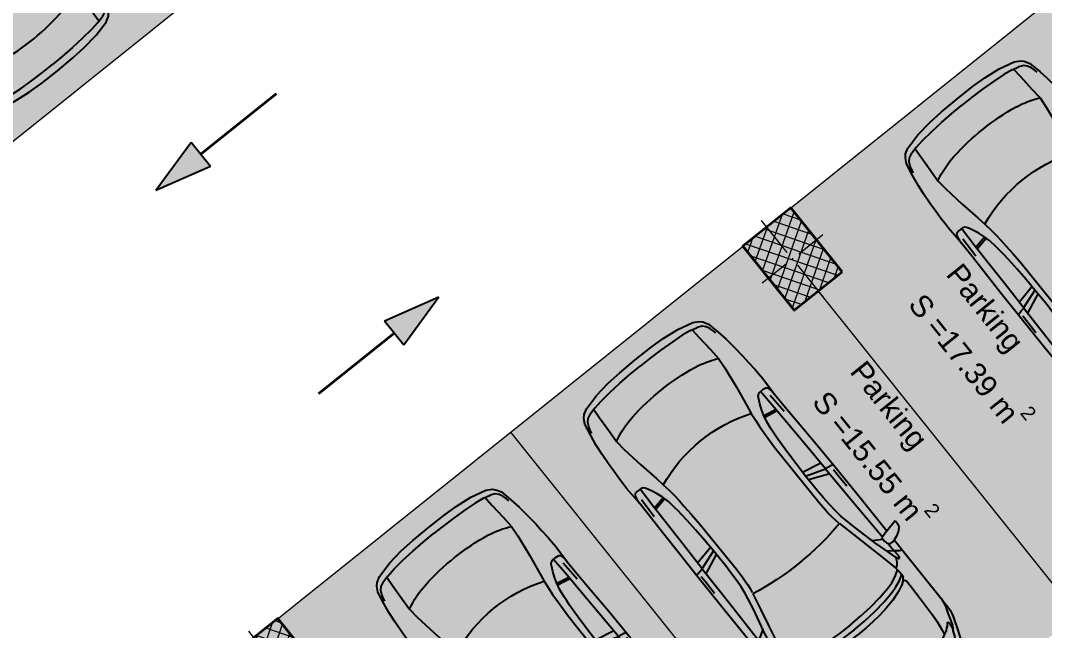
# Model space of a CAD drawing. Header units: metres. Extents: x 7511783 to 7512372, y 4692307 to 4692611.
# Drawn here: x 7511941.31 to 7511951.3, y 4692337.6 to 4692343.56 of the extents above; entities that cross this region are included whole.
import ezdxf

# ---------------------------------------------------------------- set-up
doc = ezdxf.new("R2010")
doc.units = ezdxf.units.M
for name, color, linetype, lineweight in [('A - Fill Zone_Pen_No__1', 7, 'Continuous', 0), ('A - Shtyllat', 7, 'Continuous', 0), ('A - Shtyllat_Pen_No__1', 7, 'Continuous', 0), ('A - Shtyllat_Pen_No__7', 7, 'Continuous', 0), ('A -Polyline', 7, 'Continuous', 0), ('A -Polyline_Pen_No__1', 7, 'Continuous', 0), ('bodrum 1 garazhat projekt', 7, 'Continuous', 0), ('garazhat-netw-amiri - b1', 20, 'Continuous', 0), ('Interior - Furniture _Pen_No__42', 8, 'Continuous', 0)]:
    doc.layers.add(name, color=color, linetype=linetype, lineweight=lineweight)
for name, color, linetype, lineweight, true_color in [('A - Fill Zone_Pen_No__102', 7, 'Continuous', 0, 0xcccccc), ('A -Polyline_Pen_No__48', 7, 'Continuous', 0, 0xa80f02), ('A -Polyline_Pen_No__8', 7, 'Continuous', 0, 0xa80f02)]:
    doc.layers.add(name, color=color, linetype=linetype, lineweight=lineweight, true_color=true_color)
doc.styles.add('GENERATED_STYLE_1', font='arial.ttf')
pattern_1 = [(44.99999999999999, (0, 0), (-68.94290863686237, 68.94290863686243), []), (135.0000000000002, (0, 0), (68.94290863686219, 68.94290863686261), [])]

# ---------------------------------------------------------------- blocks, each defined once
blk = doc.blocks.new('Column_152', base_point=(48879.54476773139, -66802.33293475767))
at = {"layer": 'A - Shtyllat', "linetype": 'Continuous', "lineweight": 0, "true_color": 0x000000}
h = blk.add_hatch(dxfattribs=at)
h.set_pattern_fill('CONCRETE_BLOCK', color=18, style=0, pattern_type=2)
h.set_pattern_definition(pattern_1)
h.paths.add_polyline_path([(49259.84836340078, -67126.93911941985), (49084.68169821967, -66346.35175120966), (48499.24117206201, -66477.72675009549), (48674.40783724312, -67258.31411830569)])
at = {"layer": 'A - Shtyllat_Pen_No__1', "color": 7, "linetype": 'Continuous', "lineweight": 13}
for p, q in [((48862.02810121328, -66724.27419793665), (48774.44476862273, -66333.98051383154)), ((48957.60350455242, -66784.81626823956), (49250.32376763124, -66719.12876879665)), ((48801.48603091038, -66819.84960127578), (48508.76576783154, -66885.53710071869)), ((48897.06143424951, -66880.39167157869), (48984.64476684007, -67270.68535568379))]:
    blk.add_line(p, q, dxfattribs=at)
blk.add_point((48879.54476773139, -66802.33293475767), dxfattribs=at)
at = {"layer": 'A - Shtyllat_Pen_No__7', "color": 7, "linetype": 'Continuous', "lineweight": 35, "flags": 128}
blk.add_lwpolyline([(49259.84836340078, -67126.93911941985), (49084.68169821967, -66346.35175120966), (48499.24117206201, -66477.72675009549), (48674.40783724312, -67258.31411830569)], close=True, dxfattribs=at)
blk = doc.blocks.new('Column_154', base_point=(55135.23147582881, -65398.53391916794))
at = {"layer": 'A - Shtyllat', "linetype": 'Continuous', "lineweight": 0, "true_color": 0x000000}
h = blk.add_hatch(dxfattribs=at)
h.set_pattern_fill('CONCRETE_BLOCK', color=18, style=0, pattern_type=2)
h.set_pattern_definition(pattern_1)
h.paths.add_polyline_path([(55515.53507149819, -65723.14010383013), (55340.36840631708, -64942.55273561992), (54754.92788015943, -65073.92773450576), (54930.09454534054, -65854.51510271596)])
at = {"layer": 'A - Shtyllat_Pen_No__1', "color": 7, "linetype": 'Continuous', "lineweight": 13}
for p, q in [((55117.7148093107, -65320.47518234693), (55030.13147672014, -64930.18149824182)), ((55213.29021264983, -65381.01725264984), (55506.01047572866, -65315.32975320693)), ((55057.17273900779, -65416.05058568605), (54764.45247592896, -65481.73808512896)), ((55152.74814234692, -65476.59265598896), (55240.33147493748, -65866.88634009408))]:
    blk.add_line(p, q, dxfattribs=at)
blk.add_point((55135.23147582881, -65398.53391916794), dxfattribs=at)
at = {"layer": 'A - Shtyllat_Pen_No__7', "color": 7, "linetype": 'Continuous', "lineweight": 35, "flags": 128}
blk.add_lwpolyline([(55515.53507149819, -65723.14010383013), (55340.36840631708, -64942.55273561992), (54754.92788015943, -65073.92773450576), (54930.09454534054, -65854.51510271596)], close=True, dxfattribs=at)
blk = doc.blocks.new('Car 05 22')
at = {"layer": 'Interior - Furniture _Pen_No__42', "color": 8, "linetype": 'Continuous', "lineweight": 25}
for p, q in [((1961.117547741, 983.2211582230001), (1928.938242309, 983.2211582230001)), ((1928.938242309, 983.2211582230001), (1957.843908175, 858.0544967500001)), ((1996.903176747, 974.9060932166), (1961.117547741, 983.2211582230001)), ((2026.89661068, 945.007687052), (1996.903176747, 974.9060932166)), ((2054.5732194, 897.577022836), (2026.89661068, 945.007687052)), ((-585.227090103, 801.027979058), (-706.3378894982, 775.7872218095)), ((-483.1389679684001, 817.2581826864), (-585.227090103, 801.027979058)), ((-372.3345973750002, 830.2299334650002), (-483.1389679684001, 817.2581826864)), ((-251.752794228, 841.0437339470001), (-372.3345973750002, 830.2299334650002)), ((-168.2198443133, 844.6061713611999), (-251.752794228, 841.0437339470001)), ((-78.35772569479998, 850.6357850930001), (-168.2198443133, 844.6061713611999)), ((-24.036324899, 852.2918850640001), (-78.35772569479998, 850.6357850930001)), ((40.3182760438, 852.333685063), (-24.036324899, 852.2918850640001)), ((230.8030912739, 845.5192631063), (40.3182760438, 852.333685063)), ((124.560977278, 791.396786131), (129.0398444, 820.468777931)), ((129.0398444, 820.468777931), (138.8862428820001, 832.3883788069999)), ((138.8862428820001, 832.3883788069999), (165.168377873, 840.2758852750001)), ((165.168377873, 840.2758852750001), (194.733578306, 844.324685204)), ((194.733578306, 844.324685204), (230.803091274, 845.519263106)), ((210.873013229, 809.231738788), (418.0703055720001, 816.1926024380002)), ((400.0158099590001, 847.5968063790001), (230.8030912739, 845.5192631063)), ((590.7241636140001, 851.6786068920002), (400.0158099590001, 847.5968063790001)), ((856.5325990199999, 856.1697074550001), (590.7241636140001, 851.6786068920002)), ((1129.8609284, 858.5331077519999), (856.5325990199999, 856.1697074550001)), ((1115.14443198, 808.9482015290001), (1108.59023357, 773.98329714)), ((1119.51383092, 833.267204581), (1115.14443198, 808.9482015290001)), ((1120.16623076, 836.3248049650001), (1119.51383092, 833.267204581)), ((1120.69723063, 838.160005195), (1120.16623076, 836.3248049650001)), ((1129.8609284, 858.5331077519999), (1120.69723063, 838.160005195)), ((1536.1071561, 860.3802508980001), (1129.8609284, 858.5331077519999)), ((1162.63563846, 830.4777734580001), (1220.13025657, 829.0713745190002)), ((1220.13025657, 829.0713745190002), (1369.65750367, 831.4890726950001)), ((1957.843908175, 858.0544967500001), (1536.1071561, 860.3802508980001)), ((1957.84390817, 858.0544967500001), (1977.22141076, 777.427813481)), ((2067.91700908, 857.6794056350002), (2054.5732194, 897.577022836)), ((2063.35562216, 792.2740022800001), (2070.42572439, 799.8521965630001)), ((2119.91703998, 857.4374531180001), (2067.91700908, 857.6794056350002)), ((2075.28112592, 835.6608695470001), (2067.91700908, 857.6794056350002)), ((2070.42572439, 799.8521965630001), (2075.2191259, 809.398389361)), ((2075.2191259, 809.398389361), (2075.28112592, 835.6608695470001)), ((2193.165590015, 856.4504063259001), (2119.91703998, 857.4374531180001)), ((2148.02030692, 790.4828861469999), (2166.81146925, 813.8145374840001)), ((2166.81146925, 813.8145374840001), (2182.27381684, 834.0818412380002)), ((2182.27381684, 834.0818412380002), (2193.16559002, 856.4504063260001)), ((2808.01466132, 852.5547640039999), (2193.165590015, 856.4504063259001)), ((2855.7113639, 852.6327640009999), (2808.01466132, 852.5547640039999)), ((2808.01466132, 852.5547640039999), (2876.86636504, 843.3172643940001)), ((2891.44016583, 852.528764005), (2855.7113639, 852.6327640009999)), ((2876.86636504, 843.3172643940001), (2954.16376923, 813.731165643)), ((2922.51356751, 852.0343640259999), (2891.44016583, 852.528764005)), ((2904.11849592, 832.8863289209999), (2905.06820589, 832.837990116)), ((2945.17226874, 849.4061641369999), (2922.51356751, 852.0343640259999)), ((2989.61447115, 839.6482645490003), (2945.17226874, 849.4061641369999)), ((2954.16376923, 813.731165643), (3075.78877375, 774.6896785450001)), ((3013.55027244, 833.064864827), (2989.61447115, 839.6482645490003)), ((3154.26138006, 782.5577669589999), (3013.55027244, 833.064864827)), ((-784.8200333720001, 721.8124613509999), (-815.0478655078001, 667.7598955197003)), ((-757.6903274910002, 747.022066986), (-784.8200333720001, 721.8124613509999)), ((-706.3378894982, 775.7872218095), (-757.6903274910002, 747.022066986)), ((-729.425104913, 716.3992494200002), (-750.5770825730001, 669.7773949330001)), ((-701.0941271610001, 743.2591195180001), (-729.425104913, 716.3992494200002)), ((-664.8727541800001, 760.961322365), (-701.0941271610001, 743.2591195180001)), ((-626.571782751, 772.4860242179999), (-664.8727541800001, 760.961322365)), ((-594.8871138119998, 778.489558035), (-626.571782751, 772.4860242179999)), ((125.693926866, 743.8968737240001), (124.560977278, 791.396786131)), ((327.3887276080001, 761.9208956260001), (125.394377448, 756.455747737)), ((132.4291391170001, 722.8048827370001), (125.693926866, 743.8968737240001)), ((146.670770152, 710.6062742990001), (132.4291391170001, 722.8048827370001)), ((171.252864179, 696.6287725440002), (146.670770152, 710.6062742990001)), ((521.950780327, 764.672895972), (327.3887276080001, 761.9208956260001)), ((355.2943663540001, 762.315609428), (339.1227247570001, 683.1192857359999)), ((373.4006373970001, 762.571715197), (357.2289958010001, 683.375391506)), ((813.6270094460001, 769.327996556), (521.950780327, 764.672895972)), ((1108.59023357, 773.98329714), (813.6270094460001, 769.327996556)), ((1036.25651944, 772.8416796290002), (996.5002997029999, 578.7916468290002)), ((1041.96657906, 578.0240872360001), (1107.56627095, 773.967136299)), ((1173.32542975, 774.8950612010001), (1090.33970038, 577.8925306800002)), ((1108.59023357, 773.98329714), (1537.61805657, 780.0259473990001)), ((1537.61805657, 780.0256115210001), (1974.99295641, 786.0764425990001)), ((2000.39650233, 701.5917706940002), (1730.35620914, 633.8338533080002)), ((1939.15395607, 686.22492547), (1995.917261, 777.427813481)), ((1977.22141076, 777.427813481), (2019.59119012, 777.427813481)), ((2000.39650233, 701.5917706940002), (2213.53100788, 762.9814866290001)), ((2019.59119012, 777.427813481), (2044.48611622, 783.069509224)), ((2044.48611622, 783.069509224), (2063.35562216, 792.2740022800001)), ((2068.68333559, 787.696981005), (2065.39356605, 794.4584027669999)), ((2068.68333559, 787.696981005), (2148.02030692, 790.4828861469999)), ((2106.51930118, 732.1586113790001), (2148.02030692, 790.4828861469999)), ((2148.02030692, 790.4828861469999), (2205.61920777, 792.204186117)), ((2205.61920777, 792.204186117), (2227.21980808, 791.0038861380001)), ((2226.59190807, 769.8777067159999), (2213.53100788, 762.9814866290001)), ((2213.53100788, 762.9814866290001), (2238.34670825, 752.240186817)), ((2234.36910819, 773.9630864369999), (2226.59190807, 769.8828865080001)), ((2227.21980808, 791.0038861380001), (2232.61990816, 790.0299861550001)), ((2232.61990816, 790.0299861550001), (2237.93539134, 787.287122525)), ((2238.46067648, 776.864360243), (2234.36910819, 773.9630864369999)), ((2240.81890828, 784.0391862600001), (2237.93539134, 787.287122525)), ((2238.34670825, 752.240186817), (2258.53170854, 739.7174870370001)), ((2238.46067648, 776.864360243), (2240.85090828, 780.520986322)), ((2240.85090828, 780.520986322), (2240.81890828, 784.0391862600001)), ((2258.53170854, 739.7174870370001), (2269.0398087, 731.086787188)), ((2269.0398087, 731.086787188), (2278.83550884, 721.9650873480001)), ((2278.83550884, 721.9650873480001), (2293.79610906, 697.650987774)), ((2293.79610906, 697.650987774), (2317.1870094, 700.7385877199999)), ((2317.1870094, 700.7385877199999), (2345.74280982, 702.7498876850002)), ((2355.13419975, 639.912801441), (2317.1870094, 700.7385877199999)), ((2345.74280982, 702.7498876850002), (2378.92931031, 702.0184876970001)), ((2410.10490185, 649.1086815510001), (2378.92931031, 702.0184876970001)), ((2378.92931031, 702.0184876970001), (2410.57231077, 694.202887834)), ((2428.73881104, 681.706188053), (2457.25830016, 700.0355353230001)), ((2457.25830016, 700.0355353230001), (2535.4819126, 697.9905877680001)), ((3022.47491973, 758.305686711), (3023.66221975, 762.4851866380001)), ((3024.49924208, 753.7186598590001), (3022.47491973, 758.305686711)), ((3023.66221975, 762.4851866380001), (3034.64521991, 765.0503865930001)), ((3037.91041996, 743.452886971), (3024.49924208, 753.7186598590001)), ((3034.64521991, 765.0503865930001), (3046.93432009, 763.817386614)), ((3050.61522015, 730.6688871950001), (3037.91041996, 743.452886971)), ((3046.93432009, 763.817386614), (3060.9451203, 762.9292866300001)), ((3064.50712035, 714.6457874760001), (3050.61522015, 730.6688871950001)), ((3060.9451203, 762.9292866300001), (3089.85712072, 757.3861867269999)), ((3076.97452053, 697.807687771), (3064.50712035, 714.6457874760001)), ((3100.48402088, 763.1120866269999), (3075.78877375, 774.6896785450001)), ((3089.85712072, 757.3861867269999), (3108.43932099, 751.4304868319999)), ((3114.13862108, 753.311186799), (3100.48402088, 763.1120866269999)), ((3108.43932099, 751.4304868319999), (3122.8656212, 746.435986919)), ((3122.8656212, 746.435986919), (3114.13862108, 753.311186799)), ((3170.0706946, 726.5554905960001), (3122.8656212, 746.435986919)), ((3235.883818752, 747.6101556219), (3154.26138006, 782.5577669589999)), ((3211.69204952, 701.0151137130001), (3170.0706946, 726.5554905960001)), ((3254.25934432, 663.1775183300001), (3211.69204952, 701.0151137130001)), ((3269.07948628, 728.3294692490001), (3235.883818752, 747.6101556219)), ((3298.56678787, 705.6390702070001), (3269.07948628, 728.3294692490001)), ((3337.33388997, 663.380671991), (3298.56678787, 705.6390702070001)), ((-815.0478655078001, 667.7598955197003), (-855.0523550635, 511.0116477078998)), ((-768.27197925, 602.2788720830002), (-782.764796709, 510.0106247469999)), ((-768.27197925, 602.2788720830002), (-750.5770825730001, 669.7773949330001)), ((-764.3441764490001, 617.261773195), (-665.7281459970001, 623.9546285630003)), ((-665.7281459970001, 623.9546285630003), (-500.877431885, 634.180288886)), ((-500.877431885, 634.180288886), (-383.0238853850001, 641.9613403830001)), ((-383.0238853850001, 641.9613403830001), (-274.2208861730001, 631.3184000780001)), ((-274.2208861730001, 631.3184000780001), (-56.40485420300001, 600.536895199)), ((-56.40485420300001, 600.536895199), (145.941775497, 566.5900898169999)), ((212.566754139, 676.5412700230003), (171.252864179, 696.6287725440002)), ((266.3151410770001, 654.566867265), (212.566754139, 676.5412700230003)), ((319.490328155, 636.426864989), (266.3151410770001, 654.566867265)), ((392.7088835140001, 617.8124267930001), (319.490328155, 636.426864989)), ((339.1227247570001, 683.1192857359999), (329.5580559370001, 633.867334886)), ((357.2289958010001, 683.375391506), (346.76505809, 629.492778784)), ((474.8166917820001, 607.105387857), (392.7088835140001, 617.8124267930001)), ((521.3449804749999, 601.6186871690002), (474.8166917820001, 607.105387857)), ((569.993568652, 596.838186569), (521.3449804749999, 601.6186871690002)), ((1562.00595611, 600.5964783840001), (1483.8761315, 590.1361862749999)), ((1730.35620914, 633.8338533080002), (1562.00595611, 600.5964783840001)), ((1779.61280153, 581.7538898049999), (1952.84760406, 621.338789111)), ((1952.84760406, 621.338789111), (2122.04550654, 659.9572884350001)), ((2122.04550654, 659.9572884350001), (2293.79610906, 697.650987774)), ((2293.79610906, 697.6386630720001), (2293.79610906, 697.650987774)), ((2379.77420337, 575.387091212), (2355.13301598, 639.9159014410001)), ((2436.02871163, 583.2244924540001), (2410.10490185, 649.1086815510001)), ((2410.57231077, 694.202887834), (2410.58631694, 694.1782473540002)), ((2428.73881104, 681.706188053), (2410.57231077, 694.202887834)), ((2428.77597173, 681.7007453250001), (2428.73881104, 681.706188053)), ((2428.77597173, 681.7007453250001), (2456.66545813, 639.8418234830003)), ((2456.66545813, 639.8418234830003), (2487.23639187, 574.2621729599999)), ((2535.4226126, 697.9916562040003), (2673.21491462, 695.5089878119999)), ((2535.46586986, 697.9894090810001), (2535.4819126, 697.988971943)), ((2673.21491462, 695.5089878119999), (2787.200816290001, 691.4809878819999)), ((2787.200816290001, 691.4809878819999), (2868.41581748, 687.223087957)), ((2868.39588233, 687.2248867100001), (2959.72331881, 678.984388101)), ((2959.72331881, 678.984388101), (2868.41581748, 687.1969879569999)), ((2959.72331881, 678.984388101), (3047.2313201, 666.2002883250001)), ((3047.20992906, 666.2041971140002), (3100.00912087, 656.556188494)), ((3100.00912087, 656.556188494), (3076.97452053, 697.807687771)), ((3152.92075342, 553.873393456), (3100.00912087, 656.556188494)), ((3301.86726379, 602.8090087200001), (3254.25934432, 663.1775183300001)), ((3301.86726379, 602.8090087200001), (3346.01551313, 501.42179807)), ((3374.49419199, 603.583974516), (3337.33388997, 663.380671991)), ((3418.40079436, 512.743978351), (3374.49419199, 603.583974516)), ((-855.0523550635, 511.0116477078998), (-874.6778528530002, 344.9579771100001)), ((-782.7621654889999, 510.0273763590001), (-794.5333543099999, 390.6265818930001)), ((145.941775497, 566.5900898169999), (233.261172115, 552.312592089)), ((233.261172115, 552.312592089), (315.3092800730001, 541.359190513)), ((315.2936019620001, 541.3606176840001), (384.2945810830001, 535.0794906230002)), ((384.2815104790001, 535.0803623180001), (454.174320738, 530.4191213629999)), ((454.170282107, 530.4193907049998), (526.242583163, 526.2868907769998)), ((526.2331313149999, 526.287307384), (627.7018846490002, 521.814890855)), ((652.59274858, 590.9845858339999), (569.993568652, 596.838186569)), ((627.6985462070002, 521.8149872519999), (756.75876515, 518.0884218199999)), ((772.8388193580001, 584.9903850819999), (652.59274858, 590.9845858339999)), ((756.75876515, 518.0884218199999), (1322.62824821, 518.052230308)), ((907.266686691, 580.298084493), (772.8388193580001, 584.9903850819999)), ((1041.96657906, 578.0240872360001), (907.266686691, 580.298084493)), ((1227.79815085, 577.518695794), (1041.96657906, 578.0240872360001)), ((1316.09897866, 580.475793563), (1227.79815085, 577.518695794)), ((1403.02450604, 584.4121905939999), (1316.09897866, 580.475793563)), ((1322.62824821, 518.052230308), (1420.49779626, 521.6528908580001)), ((1483.8761315, 590.1361862749999), (1403.02450604, 584.4121905939999)), ((1420.49066257, 521.652523245), (1466.64156934, 524.030772681)), ((1466.62639694, 524.029990817), (1510.87647584, 527.594696836)), ((1510.85529759, 527.5929907539999), (1554.25309822, 533.0576906580002)), ((1554.25309822, 533.0576906580002), (1596.82961355, 540.969674969)), ((1597.28918852, 541.1774857889999), (1596.65116701, 540.8889849259999)), ((1610.72419049, 544.0665862469999), (1779.61280153, 581.7538898049999)), ((2397.33410595, 514.2584815219999), (2379.77250853, 575.3929912130001)), ((2419.31580918, 395.73626267), (2397.33316008, 514.2635815229999)), ((2453.63941421, 521.616582688), (2436.02871163, 583.2244924540001)), ((2477.61661773, 401.0764635800001), (2453.63941421, 521.616582688)), ((2487.23639187, 574.2621729599999), (2491.79934275, 562.0052962960002)), ((2491.79994982, 562.0052962960002), (2517.90263133, 477.034766618)), ((3189.62073735, 475.569766106), (3152.92075342, 553.873393456)), ((3346.01551313, 501.42179807), (3374.29746586, 419.557472908)), ((3457.47689648, 393.098483403), (3418.40079436, 512.743978351)), ((2493.88922012, 269.050242651), (2477.61661773, 401.0764635800001)), ((2517.90263133, 477.034766618), (2537.54372273, 384.081034151)), ((3199.39883308, 466.7584630290001), (3189.62073735, 475.569766106)), ((3220.69886845, 454.3885401880001), (3199.39883308, 466.7584630290001)), ((3256.10680826, 439.241753418), (3220.67662376, 454.401458713)), ((3288.39019413, 425.101248479), (3256.10680826, 439.241753418)), ((3319.36158057, 408.4128426500001), (3288.39019413, 425.101248479)), ((3353.46269085, 384.251283776), (3319.36158057, 408.4128426500001)), ((3391.09039087, 344.247647689), (3374.29746586, 419.557472908)), ((-874.6778528530002, 344.9579771100001), (-882.9440546450002, 194.680643518)), ((-794.5333543099999, 390.6265818930001), (-802.432846809, 258.715288008)), ((2433.73206705, 266.091642182), (2419.31580918, 395.73626267)), ((2537.54372273, 384.081034151), (2551.45611664, 285.6281997640001)), ((3321.23357975, 370.497229407), (3320.99727986, 362.132926485)), ((3320.99727986, 362.132926485), (3338.31527228, 276.8564967000001)), ((3324.65427826, 377.297531782), (3321.23357975, 370.497229407)), ((3328.30797666, 379.591332583), (3324.65427826, 377.297531782)), ((3338.46837221, 379.452332535), (3328.30797666, 379.591332583)), ((3363.6407612, 357.8117249760001), (3338.46837221, 379.452332535)), ((3377.18239213, 359.973484801), (3353.46269085, 384.251283776)), ((3396.66521323, 315.8049103040001), (3363.6407612, 357.8117249760001)), ((3391.09039087, 344.247647689), (3377.18239213, 359.973484801)), ((3408.0703938, 289.3779877820002), (3396.66521323, 315.8049103040001)), ((3468.34279707, 330.9338860280001), (3457.47689648, 393.098483403)), ((3474.4914974, 263.721088865), (3468.34279707, 330.9338860280001)), ((-802.432846809, 258.715288008), (-806.813142649, 124.936494209)), ((2441.61713002, 131.955220918), (2433.73181129, 266.093942182)), ((2503.10292147, 133.173421111), (2493.88922012, 269.050242651)), ((2551.45611664, 285.6281997640001), (2559.71041303, 193.693567653)), ((3338.31527228, 276.8564967000001), (3351.88296634, 172.661960307)), ((3408.0703938, 289.3779877820002), (3413.77629411, 267.259988716)), ((3413.77548775, 267.2641933500001), (3418.45445829, 242.866384828)), ((3418.45219437, 242.878189745), (3424.04489467, 200.723791525)), ((3424.04489467, 200.723791525), (3427.72848251, 152.023715234)), ((3478.33319761, 199.9171915590001), (3474.4914974, 263.721088865)), ((3479.35651311, 164.9481933352), (3478.33319761, 199.9171915590001)), ((-882.9440546450002, 194.680643518), (-885.376707689, 0)), ((-806.813142649, 124.936494209), (-808.0470753050001, 0)), ((2444.0197128, -0.02730000432770001), (2441.61701245, 131.957220918)), ((2506.01959488, -3.859767548100002e-13), (2503.10292147, 133.173421111)), ((2559.71041303, 193.693567653), (2564.38081099, 101.185635342)), ((2564.38081099, 101.185635342), (2566.01761027, -0.006100002130650002)), ((3351.88296634, 172.661960307), (3358.34376351, 75.87012649980001)), ((3432.36383112, 39.98011396419999), (3427.72848251, 152.023715234)), ((3489.51959821, 164.9481933352), (3479.35651311, 164.9481933352)), ((3489.51959821, -164.9481933352), (3489.51959821, 164.9481933352)), ((-885.376707689, 0), (-882.9440546450002, -194.680643518)), ((-806.813142649, -124.936494209), (-808.0470753050001, 1.476718538480001e-13)), ((2444.0197128, 0.02730000432710001), (2441.61701245, -131.957220918)), ((2564.38081099, -101.185635342), (2566.01761027, 0.006100002129970001)), ((3353.95786543, 27.8932505984), (3358.34376351, 75.87012649980001)), ((3353.95786543, 27.8932505984), (3353.95786543, -0.7649002671629999)), ((3353.95786543, -27.8932505984), (3353.95786543, 0.7649002671619999)), ((3370.89075802, 11.7411041009), (3370.32315827, -0.7649002671629999)), ((3370.89075802, -11.7411041009), (3370.32315827, 0.7649002671619999)), ((3372.49235732, 23.6550082622), (3370.89075802, 11.7411041009)), ((3376.26728506, 38.993950924), (3372.49235732, 23.6550082622)), ((3381.98685317, 46.5714162664), (3376.26728506, 38.993950924)), ((3386.21005132, 48.3522168884), (3381.98685317, 46.5714162664)), ((3386.21005132, 48.3522168884), (3394.28954778, 48.3522168884)), ((3398.51284593, 46.5714162664), (3394.28954778, 48.3522168884)), ((3404.23226311, 38.99375151340001), (3398.51284593, 46.5714162664)), ((3404.23226311, 38.99375151340001), (3408.00714178, 23.6550082622)), ((3408.00714178, 23.6550082622), (3409.76654101, 8.055102813469999)), ((3409.76654101, 8.055102813469999), (3409.76654101, -4.961309141290002e-13)), ((3431.76949509, 57.3729975776), (3431.76949509, 56.7710829698)), ((3432.04453126, -0.0109000038072), (3432.36383112, 39.98011396419999)), ((3432.04453126, 0.0109000038063), (3432.36383112, -39.98011396419999)), ((2506.01959488, -2.780368116010001e-13), (2503.10292147, -133.173421111)), ((3351.88296634, -172.661960307), (3358.34376351, -75.87012649980001)), ((3353.95786543, -27.8932505984), (3358.34376351, -75.87012649980001)), ((3372.49235732, -23.6550082622), (3370.89075802, -11.7411041009)), ((3376.26728506, -38.993950924), (3372.49235732, -23.6550082622)), ((3381.98685317, -46.5714162664), (3376.26728506, -38.993950924)), ((3386.21005132, -48.3522168884), (3381.98685317, -46.5714162664)), ((3386.21005132, -48.3522168884), (3394.28954778, -48.3522168884)), ((3398.51284593, -46.5714162664), (3394.28954778, -48.3522168884)), ((3404.23226311, -38.99375151340001), (3398.51284593, -46.5714162664)), ((3404.23226311, -38.99375151340001), (3408.00714178, -23.6550082622)), ((3408.00714178, -23.6550082622), (3409.76654101, -8.055102813469999)), ((3409.76654101, -8.055102813469999), (3409.76654101, -3.892295027780001e-13)), ((3432.36383112, -39.98011396419999), (3427.72848251, -152.023715234)), ((3431.76949509, -57.3729975776), (3431.76949509, -56.7710829698)), ((-882.9440546450002, -194.680643518), (-874.6778528530002, -344.9579771100001)), ((-802.432846809, -258.715288008), (-806.813142649, -124.936494209)), ((2441.61713002, -131.955220918), (2433.73181129, -266.093942182)), ((2503.10292147, -133.173421111), (2493.88922012, -269.050242651)), ((2551.45611664, -285.6281997640001), (2559.71041303, -193.693567653)), ((2559.71041303, -193.693567653), (2564.38081099, -101.185635342)), ((3338.31527228, -276.8564967000001), (3351.88296634, -172.661960307)), ((3424.04489467, -200.723791525), (3427.72848251, -152.023715234)), ((3478.33319761, -199.9171915590001), (3479.35651311, -164.9481933352)), ((3479.35651311, -164.9481933352), (3489.51959821, -164.9481933352)), ((-794.5333543099999, -390.6265818930001), (-802.432846809, -258.715288008)), ((2433.73206705, -266.091642182), (2419.31580918, -395.73626267)), ((2493.88922012, -269.050242651), (2477.61661773, -401.0764635800001)), ((2537.54372273, -384.081034151), (2551.45611664, -285.6281997640001)), ((3320.99727986, -362.132926485), (3338.31527228, -276.8564967000001)), ((3408.0703938, -289.3779877820002), (3396.66521323, -315.8049103040001)), ((3408.0703938, -289.3779877820002), (3413.77629411, -267.259988716)), ((3413.77548775, -267.2641933500001), (3418.45445829, -242.866384828)), ((3418.45219437, -242.878189745), (3424.04489467, -200.723791525)), ((3468.34279707, -330.9338860280001), (3474.4914974, -263.721088865)), ((3474.4914974, -263.721088865), (3478.33319761, -199.9171915590001)), ((-874.6778528530002, -344.9579771100001), (-855.0523550635, -511.0116477078998)), ((-782.7621654889999, -510.0273763590001), (-794.5333543099999, -390.6265818930001)), ((2419.31580918, -395.73626267), (2397.33316008, -514.2635815229999)), ((2517.90263133, -477.034766618), (2537.54372273, -384.081034151)), ((3353.46269085, -384.251283776), (3319.36158057, -408.4128426500001)), ((3321.23357975, -370.497229407), (3320.99727986, -362.132926485)), ((3324.65427826, -377.297531782), (3321.23357975, -370.497229407)), ((3328.30797666, -379.591332583), (3324.65427826, -377.297531782)), ((3338.46837221, -379.452332535), (3328.30797666, -379.591332583)), ((3363.6407612, -357.8117249760001), (3338.46837221, -379.452332535)), ((3377.18239213, -359.973484801), (3353.46269085, -384.251283776)), ((3396.66521323, -315.8049103040001), (3363.6407612, -357.8117249760001)), ((3391.09039087, -344.247647689), (3374.29746586, -419.557472908)), ((3391.09039087, -344.247647689), (3377.18239213, -359.973484801)), ((3418.40079436, -512.743978351), (3457.47689648, -393.098483403)), ((3457.47689648, -393.098483403), (3468.34279707, -330.9338860280001)), ((2477.61661773, -401.0764635800001), (2453.63941421, -521.616582688)), ((2491.79994982, -562.0052962960002), (2517.90263133, -477.034766618)), ((3189.62073735, -475.569766106), (3152.92075342, -553.873393456)), ((3199.39883308, -466.7584630290001), (3189.62073735, -475.569766106)), ((3220.69886845, -454.3885401880001), (3199.39883308, -466.7584630290001)), ((3256.10680826, -439.241753418), (3220.67662376, -454.401458713)), ((3288.39019413, -425.101248479), (3256.10680826, -439.241753418)), ((3319.36158057, -408.4128426500001), (3288.39019413, -425.101248479)), ((3346.01551313, -501.42179807), (3374.29746586, -419.557472908)), ((-855.0523550635, -511.0116477078998), (-815.0478655078001, -667.7598955197003)), ((-768.27197925, -602.2788720830002), (-782.764796709, -510.0106247469999)), ((-56.40485420300001, -600.536895199), (145.941775497, -566.5900898169999)), ((145.941775497, -566.5900898169999), (233.261172115, -552.312592089)), ((233.261172115, -552.312592089), (315.3092800730001, -541.359190513)), ((315.2936019620001, -541.3606176840001), (384.2945810830001, -535.0794906230002)), ((384.2815104790001, -535.0803623180001), (454.174320738, -530.4191213629999)), ((454.170282107, -530.4193907049998), (526.242583163, -526.2868907769998)), ((569.993568652, -596.838186569), (521.3449804749999, -601.6186871690002)), ((526.2331313149999, -526.287307384), (627.7018846490002, -521.814890855)), ((652.59274858, -590.9845858339999), (569.993568652, -596.838186569)), ((627.6985462070002, -521.8149872519999), (756.75876515, -518.0884218199999)), ((772.8388193580001, -584.9903850819999), (652.59274858, -590.9845858339999)), ((756.75876515, -518.0884218199999), (1322.62824821, -518.052230308)), ((907.266686691, -580.298084493), (772.8388193580001, -584.9903850819999)), ((1041.96657906, -578.0240872360001), (907.266686691, -580.298084493)), ((1036.25651944, -772.8416796290002), (996.5002997029999, -578.7916468290002)), ((1227.79815085, -577.518695794), (1041.96657906, -578.0240872360001)), ((1041.96657906, -578.0240872360001), (1107.56627095, -773.967136299)), ((1173.32542975, -774.8950612010001), (1090.33970038, -577.8925306800002)), ((1316.09897866, -580.475793563), (1227.79815085, -577.518695794)), ((1403.02450604, -584.4121905939999), (1316.09897866, -580.475793563)), ((1322.62824821, -518.052230308), (1420.49779626, -521.6528908580001)), ((1483.8761315, -590.1361862749999), (1403.02450604, -584.4121905939999)), ((1420.49066257, -521.652523245), (1466.64156934, -524.030772681)), ((1466.62639694, -524.029990817), (1510.87647584, -527.594696836)), ((1562.00595611, -600.5964783840001), (1483.8761315, -590.1361862749999)), ((1510.85529759, -527.5929907539999), (1554.25309822, -533.0576906580002)), ((1554.25309822, -533.0576906580002), (1596.82961355, -540.969674969)), ((1597.28918852, -541.1774857889999), (1596.65116701, -540.8889849259999)), ((1610.72419049, -544.0665862469999), (1779.61280153, -581.7538898049999)), ((1779.61280153, -581.7538898049999), (1952.84760406, -621.338789111)), ((2379.77420337, -575.387091212), (2355.13301598, -639.9159014410001)), ((2397.33410595, -514.2584815219999), (2379.77250853, -575.3929912130001)), ((2436.02871163, -583.2244924540001), (2410.10490185, -649.1086815510001)), ((2453.63941421, -521.616582688), (2436.02871163, -583.2244924540001)), ((2456.66545813, -639.8418234830003), (2487.23639187, -574.2621729599999)), ((2487.23639187, -574.2621729599999), (2491.79934275, -562.0052962960002)), ((3152.92075342, -553.873393456), (3100.00912087, -656.556188494)), ((3301.86726379, -602.8090087200001), (3346.01551313, -501.42179807)), ((3374.49419199, -603.583974516), (3418.40079436, -512.743978351)), ((-815.0478655078001, -667.7598955197003), (-784.8200333720001, -721.8124613509999)), ((-768.27197925, -602.2788720830002), (-750.5770825730001, -669.7773949330001)), ((-764.3441764490001, -617.261773195), (-665.7281459970001, -623.9546285630003)), ((-729.425104913, -716.3992494200002), (-750.5770825730001, -669.7773949330001)), ((-665.7281459970001, -623.9546285630003), (-500.877431885, -634.180288886)), ((-500.877431885, -634.180288886), (-383.0238853850001, -641.9613403830001)), ((-383.0238853850001, -641.9613403830001), (-274.2208861730001, -631.3184000780001)), ((-274.2208861730001, -631.3184000780001), (-56.40485420300001, -600.536895199)), ((171.252864179, -696.6287725440002), (146.670770152, -710.6062742990001)), ((212.566754139, -676.5412700230003), (171.252864179, -696.6287725440002)), ((266.3151410770001, -654.566867265), (212.566754139, -676.5412700230003)), ((319.490328155, -636.426864989), (266.3151410770001, -654.566867265)), ((392.7088835140001, -617.8124267930001), (319.490328155, -636.426864989)), ((339.1227247570001, -683.1192857359999), (329.5580559370001, -633.867334886)), ((355.2943663540001, -762.315609428), (339.1227247570001, -683.1192857359999)), ((357.2289958010001, -683.375391506), (346.76505809, -629.492778784)), ((373.4006373970001, -762.571715197), (357.2289958010001, -683.375391506)), ((474.8166917820001, -607.105387857), (392.7088835140001, -617.8124267930001)), ((521.3449804749999, -601.6186871690002), (474.8166917820001, -607.105387857)), ((1730.35620914, -633.8338533080002), (1562.00595611, -600.5964783840001)), ((2000.39650233, -701.5917706940002), (1730.35620914, -633.8338533080002)), ((1939.15395607, -686.22492547), (1995.917261, -777.427813481)), ((1952.84760406, -621.338789111), (2122.04550654, -659.9572884350001)), ((2122.04550654, -659.9572884350001), (2293.79610906, -697.650987774)), ((2278.83550884, -721.9650873480001), (2293.79610906, -697.650987774)), ((2293.79610906, -697.6386630720001), (2293.79610906, -697.650987774)), ((2293.79610906, -697.650987774), (2317.1870094, -700.7385877199999)), ((2355.13419975, -639.912801441), (2317.1870094, -700.7385877199999)), ((2410.10490185, -649.1086815510001), (2378.92931031, -702.0184876970001)), ((2378.92931031, -702.0184876970001), (2410.57231077, -694.202887834)), ((2428.73881104, -681.706188053), (2410.57231077, -694.202887834)), ((2410.57231077, -694.202887834), (2410.58631694, -694.1782473540002)), ((2428.77597173, -681.7007453250001), (2428.73881104, -681.706188053)), ((2428.73881104, -681.706188053), (2457.25830016, -700.0355353230001)), ((2428.77597173, -681.7007453250001), (2456.66545813, -639.8418234830003)), ((2457.25830016, -700.0355353230001), (2535.4819126, -697.9905877680001)), ((2535.4226126, -697.9916562040003), (2673.21491462, -695.5089878119999)), ((2535.46586986, -697.9894090810001), (2535.4819126, -697.988971943)), ((2673.21491462, -695.5089878119999), (2787.200816290001, -691.4809878819999)), ((2787.200816290001, -691.4809878819999), (2868.41581748, -687.223087957)), ((2868.39588233, -687.2248867100001), (2959.72331881, -678.984388101)), ((2959.72331881, -678.984388101), (2868.41581748, -687.1969879569999)), ((2959.72331881, -678.984388101), (3047.2313201, -666.2002883250001)), ((3047.20992906, -666.2041971140002), (3100.00912087, -656.556188494)), ((3076.97452053, -697.807687771), (3064.50712035, -714.6457874760001)), ((3100.00912087, -656.556188494), (3076.97452053, -697.807687771)), ((3254.25934432, -663.1775183300001), (3211.69204952, -701.0151137130001)), ((3301.86726379, -602.8090087200001), (3254.25934432, -663.1775183300001)), ((3298.56678787, -705.6390702070001), (3337.33388997, -663.380671991)), ((3337.33388997, -663.380671991), (3374.49419199, -603.583974516)), ((-784.8200333720001, -721.8124613509999), (-757.6903274910002, -747.022066986)), ((-757.6903274910002, -747.022066986), (-706.3378894982, -775.7872218095)), ((-701.0941271610001, -743.2591195180001), (-729.425104913, -716.3992494200002)), ((-706.3378894982, -775.7872218095), (-585.227090103, -801.027979058)), ((-664.8727541800001, -760.961322365), (-701.0941271610001, -743.2591195180001)), ((-626.571782751, -772.4860242179999), (-664.8727541800001, -760.961322365)), ((-594.8871138119998, -778.489558035), (-626.571782751, -772.4860242179999)), ((125.693926866, -743.8968737240001), (124.560977278, -791.396786131)), ((124.560977278, -791.396786131), (129.0398444, -820.468777931)), ((327.3887276080001, -761.9208956260001), (125.394377448, -756.455747737)), ((132.4291391170001, -722.8048827370001), (125.693926866, -743.8968737240001)), ((146.670770152, -710.6062742990001), (132.4291391170001, -722.8048827370001)), ((521.950780327, -764.672895972), (327.3887276080001, -761.9208956260001)), ((813.6270094460001, -769.327996556), (521.950780327, -764.672895972)), ((1108.59023357, -773.98329714), (813.6270094460001, -769.327996556)), ((1108.59023357, -773.98329714), (1537.61805657, -780.0259473990001)), ((1115.14443198, -808.9482015290001), (1108.59023357, -773.98329714)), ((1537.61805657, -780.0256115210001), (1974.99295641, -786.0764425990001)), ((1957.84390817, -858.0544967500001), (1977.22141076, -777.427813481)), ((1977.22141076, -777.427813481), (2019.59119012, -777.427813481)), ((2000.39650233, -701.5917706940002), (2213.53100788, -762.9814866290001)), ((2019.59119012, -777.427813481), (2044.48611622, -783.069509224)), ((2044.48611622, -783.069509224), (2063.35562216, -792.2740022800001)), ((2063.35562216, -792.2740022800001), (2070.42572439, -799.8521965630001)), ((2068.68333559, -787.696981005), (2065.39356605, -794.4584027669999)), ((2068.68333559, -787.696981005), (2148.02030692, -790.4828861469999)), ((2106.51930118, -732.1586113790001), (2148.02030692, -790.4828861469999)), ((2148.02030692, -790.4828861469999), (2166.81146925, -813.8145374840001)), ((2148.02030692, -790.4828861469999), (2205.61920777, -792.204186117)), ((2205.61920777, -792.204186117), (2227.21980808, -791.0038861380001)), ((2213.53100788, -762.9814866290001), (2238.34670825, -752.240186817)), ((2226.59190807, -769.8777067159999), (2213.53100788, -762.9814866290001)), ((2234.36910819, -773.9630864369999), (2226.59190807, -769.8828865080001)), ((2227.21980808, -791.0038861380001), (2232.61990816, -790.0299861550001)), ((2232.61990816, -790.0299861550001), (2237.93539134, -787.287122525)), ((2238.46067648, -776.864360243), (2234.36910819, -773.9630864369999)), ((2240.81890828, -784.0391862600001), (2237.93539134, -787.287122525)), ((2238.34670825, -752.240186817), (2258.53170854, -739.7174870370001)), ((2238.46067648, -776.864360243), (2240.85090828, -780.520986322)), ((2240.85090828, -780.520986322), (2240.81890828, -784.0391862600001)), ((2258.53170854, -739.7174870370001), (2269.0398087, -731.086787188)), ((2269.0398087, -731.086787188), (2278.83550884, -721.9650873480001)), ((2317.1870094, -700.7385877199999), (2345.74280982, -702.7498876850002)), ((2345.74280982, -702.7498876850002), (2378.92931031, -702.0184876970001)), ((2954.16376923, -813.731165643), (3075.78877375, -774.6896785450001)), ((3013.55027244, -833.064864827), (3154.26138006, -782.5577669589999)), ((3024.49924208, -753.7186598590001), (3022.47491973, -758.305686711)), ((3022.47491973, -758.305686711), (3023.66221975, -762.4851866380001)), ((3023.66221975, -762.4851866380001), (3034.64521991, -765.0503865930001)), ((3037.91041996, -743.452886971), (3024.49924208, -753.7186598590001)), ((3034.64521991, -765.0503865930001), (3046.93432009, -763.817386614)), ((3050.61522015, -730.6688871950001), (3037.91041996, -743.452886971)), ((3046.93432009, -763.817386614), (3060.9451203, -762.9292866300001)), ((3064.50712035, -714.6457874760001), (3050.61522015, -730.6688871950001)), ((3060.9451203, -762.9292866300001), (3089.85712072, -757.3861867269999)), ((3100.48402088, -763.1120866269999), (3075.78877375, -774.6896785450001)), ((3089.85712072, -757.3861867269999), (3108.43932099, -751.4304868319999)), ((3114.13862108, -753.311186799), (3100.48402088, -763.1120866269999)), ((3108.43932099, -751.4304868319999), (3122.8656212, -746.435986919)), ((3122.8656212, -746.435986919), (3114.13862108, -753.311186799)), ((3170.0706946, -726.5554905960001), (3122.8656212, -746.435986919)), ((3154.26138006, -782.5577669589999), (3235.883818752, -747.6101556219)), ((3211.69204952, -701.0151137130001), (3170.0706946, -726.5554905960001)), ((3235.883818752, -747.6101556219), (3269.07948628, -728.3294692490001)), ((3269.07948628, -728.3294692490001), (3298.56678787, -705.6390702070001)), ((-585.227090103, -801.027979058), (-483.149337101, -817.2569687829999)), ((-483.149337101, -817.2569687829999), (-372.3345973750002, -830.2299334650002)), ((-372.3345973750002, -830.2299334650002), (-251.752794228, -841.0437339470001)), ((-251.752794228, -841.0437339470001), (-168.2198443133, -844.6061713611999)), ((-168.2198443133, -844.6061713611999), (-78.35772569479998, -850.6357850930001)), ((-78.35772569479998, -850.6357850930001), (-24.036324899, -852.2918850640001)), ((-24.036324899, -852.2918850640001), (40.3182760438, -852.333685063)), ((40.3182760438, -852.333685063), (230.8030912739, -845.5192631063)), ((129.0398444, -820.468777931), (138.8862428820001, -832.3883788069999)), ((138.8862428820001, -832.3883788069999), (165.168377873, -840.2758852750001)), ((165.168377873, -840.2758852750001), (194.733578306, -844.324685204)), ((194.733578306, -844.324685204), (230.803091274, -845.519263106)), ((210.873013229, -809.231738788), (418.0703055720001, -816.1926024380002)), ((230.8030912739, -845.5192631063), (400.0158099590001, -847.5968063790001)), ((400.0158099590001, -847.5968063790001), (590.7241636140001, -851.6786068920002)), ((590.7241636140001, -851.6786068920002), (856.5325990199999, -856.1697074550001)), ((856.5325990199999, -856.1697074550001), (1129.8609284, -858.5331077519999)), ((1119.51383092, -833.267204581), (1115.14443198, -808.9482015290001)), ((1120.16623076, -836.3248049650001), (1119.51383092, -833.267204581)), ((1120.69723063, -838.160005195), (1120.16623076, -836.3248049650001)), ((1129.8609284, -858.5331077519999), (1120.69723063, -838.160005195)), ((1129.8609284, -858.5331077519999), (1536.1071561, -860.3802508980001)), ((1162.63563846, -830.4777734580001), (1220.13025657, -829.0713745190002)), ((1220.13025657, -829.0713745190002), (1369.65750367, -831.4890726950001)), ((1536.1071561, -860.3802508980001), (1957.84390817, -858.0544967500001)), ((1957.84390817, -858.0544967500001), (1928.938242309, -983.2211582230001)), ((2026.89661068, -945.007687052), (2054.5732194, -897.577022836)), ((2054.5732194, -897.577022836), (2067.917009081, -857.6794056350002)), ((2075.28112592, -835.6608695470001), (2067.91700908, -857.6794056350002)), ((2067.917009081, -857.6794056350002), (2119.91703998, -857.4374531180001)), ((2070.42572439, -799.8521965630001), (2075.2191259, -809.398389361)), ((2075.2191259, -809.398389361), (2075.28112592, -835.6608695470001)), ((2119.91703998, -857.4374531180001), (2193.165590015, -856.4504063259001)), ((2166.81146925, -813.8145374840001), (2182.27381684, -834.0818412380002)), ((2182.27381684, -834.0818412380002), (2193.16559002, -856.4504063260001)), ((2193.165590015, -856.4504063259001), (2808.01466132, -852.5547640039999)), ((2808.01466132, -852.5547640039999), (2876.86636504, -843.3172643940001)), ((2808.01466132, -852.5547640039999), (2855.7113639, -852.6327640009999)), ((2855.7113639, -852.6327640009999), (2891.44016583, -852.528764005)), ((2876.86636504, -843.3172643940001), (2954.16376923, -813.731165643)), ((2891.44016583, -852.528764005), (2922.51356751, -852.0343640259999)), ((2922.51356751, -852.0343640259999), (2945.17226874, -849.4061641369999)), ((2945.17226874, -849.4061641369999), (2989.61447115, -839.6482645490003)), ((2989.61447115, -839.6482645490003), (3013.55027244, -833.064864827)), ((1928.938242309, -983.2211582230001), (1961.117547741, -983.2211582230001)), ((1961.117547741, -983.2211582230001), (1996.903176747, -974.9060932166)), ((1996.903176747, -974.9060932166), (2026.89661068, -945.007687052))]:
    blk.add_line(p, q, dxfattribs=at)
for centre, radius, start, end in [((492.8743121958001, 217.6762888661), 973.2499460396, 154.1544541405, 170.9117329646), ((1649.811844864, 0), 1520.416064058, 158.6992078, 201.3007921999999), ((-1245.217819199, 0), 2907.303426369, 349.2141992177, 10.78580078235001), ((1856.361619248, -1.736472437242), 2353.963924674, 170.8803955853, 189.9222862500999), ((492.8743121958001, -217.6762888661), 973.2499460396, 191.230533967, 205.8455458595)]:
    blk.add_arc(centre, radius, start, end, dxfattribs=at)
blk = doc.blocks.new('Polyline_45', base_point=(50408.36255027678, -64548.60924709833))
at = {"layer": 'A -Polyline_Pen_No__48', "linetype": 'Continuous', "lineweight": 25, "true_color": 0xa80f02}
blk.add_hatch(color=14, dxfattribs=at).paths.add_polyline_path([(51871.96927842973, -64220.19587144906), (51292.90259188448, -64196.40071249296), (51358.58526701433, -64489.12205812354)])
at = {"layer": 'A -Polyline_Pen_No__48', "color": 14, "linetype": 'Continuous', "lineweight": 25, "true_color": 0xa80f02}
for p, q in [((51871.96927842973, -64220.19587144906), (51292.90259188448, -64196.40071249296)), ((51358.58526701433, -64489.12205812354), (51292.90259188448, -64196.40071249296)), ((51871.96927842973, -64220.19587144906), (51358.58526701433, -64489.12205812354))]:
    blk.add_line(p, q, dxfattribs=at)
at = {"layer": 'A -Polyline_Pen_No__8', "color": 14, "linetype": 'Continuous', "lineweight": 35, "true_color": 0xa80f02, "flags": 128}
blk.add_lwpolyline([(50408.36255027678, -64548.60924709833), (51325.7439294494, -64342.76138530825)], dxfattribs=at)
blk = doc.blocks.new('Polyline_46', base_point=(51315.54641247108, -61740.44227217752))
at = {"layer": 'A -Polyline_Pen_No__48', "linetype": 'Continuous', "lineweight": 25, "true_color": 0xa80f02}
blk.add_hatch(color=14, dxfattribs=at).paths.add_polyline_path([(49851.9396843181, -62068.85564782681), (50431.00637086337, -62092.65080678291), (50365.3236957335, -61799.92946115231)])
at = {"layer": 'A -Polyline_Pen_No__48', "color": 14, "linetype": 'Continuous', "lineweight": 25, "true_color": 0xa80f02}
for p, q in [((49851.9396843181, -62068.85564782681), (50365.3236957335, -61799.92946115231)), ((50365.3236957335, -61799.92946115231), (50431.00637086337, -62092.65080678291)), ((49851.9396843181, -62068.85564782681), (50431.00637086337, -62092.65080678291))]:
    blk.add_line(p, q, dxfattribs=at)
at = {"layer": 'A -Polyline_Pen_No__8', "color": 14, "linetype": 'Continuous', "lineweight": 35, "true_color": 0xa80f02, "flags": 128}
blk.add_lwpolyline([(51315.54641247108, -61740.44227217752), (50398.16503329844, -61946.29013396762)], dxfattribs=at)
blk = doc.blocks.new('A$C75F44AD6')
at = {"layer": 'A - Fill Zone_Pen_No__102', "linetype": 'Continuous', "lineweight": 0, "true_color": 0xf2f2f2}
for points in [[(53369.34152051374, 18444.55485357565), (54536.88668816853, 13241.6755914516), (51407.9806881898, 12539.53762201699), (50240.43557167814, 17742.41693296275)], [(58814.14515963742, 8818.608379447542), (62312.15206327973, 9603.57394389982), (63373.93546944412, 4869.568475341221), (59875.82531984126, 4085.062018232362)], [(55686.91683267085, 8116.846885983032), (58814.14515963742, 8818.608379447542), (59875.82531984126, 4085.062018232362), (56748.50508846688, 3383.71105727453)], [(52558.45845154001, 7414.809363857814), (55686.91683267085, 8116.846885983032), (56748.50508846688, 3383.71105727453), (53619.95445444033, 2682.084159086517)]]:
    blk.add_hatch(color=7, dxfattribs=at).paths.add_polyline_path(points)
at = {"layer": 'A -Polyline_Pen_No__1', "color": 7, "linetype": 'Continuous', "lineweight": 13}
for points in [[(42087.06217824772, 5064.989677192556), (79343.92388317184, 13425.56593777065, 0.4142135623730928), (79495.27905892913, 13664.5044461185), (72619.24386005754, 44305.87227748327)], [(40546.7381665658, 10102.23500898805), (72546.02101099283, 17282.99131163905, 0.4119371924854631), (72773.55584919354, 17639.12025477676), (70188.28641531087, 29594.24605360522, 0.416493602296413), (69808.78583176671, 29915.31525826058), (65077.38357379868, 28853.57125763825)]]:
    blk.add_lwpolyline(points, format="xyb", dxfattribs=at)
for points in [[(55686.91683267085, 8116.846885983032), (56748.50508846688, 3383.71105727453)], [(58989.67065417641, 8036.420993025386), (59875.82531984126, 4085.062018232362)]]:
    blk.add_lwpolyline(points, dxfattribs=at)
at = {"layer": 'A - Shtyllat', "color": 7, "lineweight": 35}
for name, p in [('Column_154', (58901.72849222798, 8428.314695342437)), ('Column_152', (52646.04178413056, 7024.515679752716))]:
    blk.add_blockref(name, p, dxfattribs=at)
at = {"layer": 'A -Polyline', "color": 14, "linetype": 'Continuous', "lineweight": 35, "true_color": 0xa80f02}
for name, p in [('Polyline_46', (55082.04342887025, 12086.40634233286)), ('Polyline_45', (54174.85956667594, 9278.239367412054))]:
    blk.add_blockref(name, p, dxfattribs=at)
at = {"layer": 'Interior - Furniture _Pen_No__42', "color": 8, "linetype": 'Continuous', "lineweight": 25, "zscale": 1000, "rotation": 102.9920884327158}
blk.add_blockref('Car 05 22', (53066.24395805859, 14089.18725969133), dxfattribs=at)
at = {"layer": 'Interior - Furniture _Pen_No__42', "color": 8, "linetype": 'Continuous', "lineweight": 25, "xscale": -1, "zscale": 1000, "rotation": 102.9920884327157}
for p in [(61223.32641443084, 8261.050885034856), (57288.68594240256, 7353.239803154385), (54755.24303718973, 6768.716881425222)]:
    blk.add_blockref('Car 05 22', p, dxfattribs=at)
at = {"layer": 'A - Fill Zone_Pen_No__1', "color": 7, "lineweight": 13, "char_height": 209.9999964237213, "attachment_point": 7, "style": 'GENERATED_STYLE_1'}
for s, insert, rotation in [('{\\fArial|b0|i0|c0|p34;Parking ^MS =17.39 m{\\H0.66x;\\S2^  ;}}', (59708.23166959659, 7531.978847930237), 282.6415808162222), ('{\\fArial|b0|i0|c0|p34;Parking ^MS =15.55 m{\\H0.66x;\\S2^  ;}}', (58448.44849133912, 7090.824512632564), 282.64033742349716)]:
    blk.add_mtext(s, dxfattribs=dict(at, insert=insert, rotation=rotation))

msp = doc.modelspace()

# ---------------------------------------------------------------- linework, layer by layer
at = {"layer": 'garazhat-netw-amiri - b1'}
msp.add_circle((7511922.380949955, 4692382.212120954), 75.36126493235138, dxfattribs=at)

# ---------------------------------------------------------------- block references
at = {"layer": 'bodrum 1 garazhat projekt', "xscale": 0.001, "yscale": 0.001, "zscale": 0.001, "rotation": 26.04535599708318}
msp.add_blockref('A$C75F44AD6', (7511899.624007692, 4692307.794563157), dxfattribs=at)

doc.saveas('drawing.dxf')
